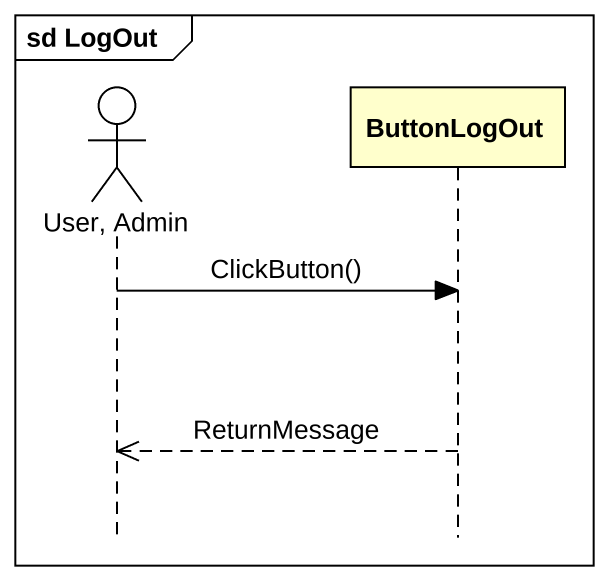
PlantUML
@startuml
mainframe sd LogOut
hide footbox
actor "User, Admin" as User_Admin
participant ButtonLogOut

User_Admin -> ButtonLogOut : ClickButton()
ButtonLogOut -->> User_Admin : ReturnMessage
@enduml
